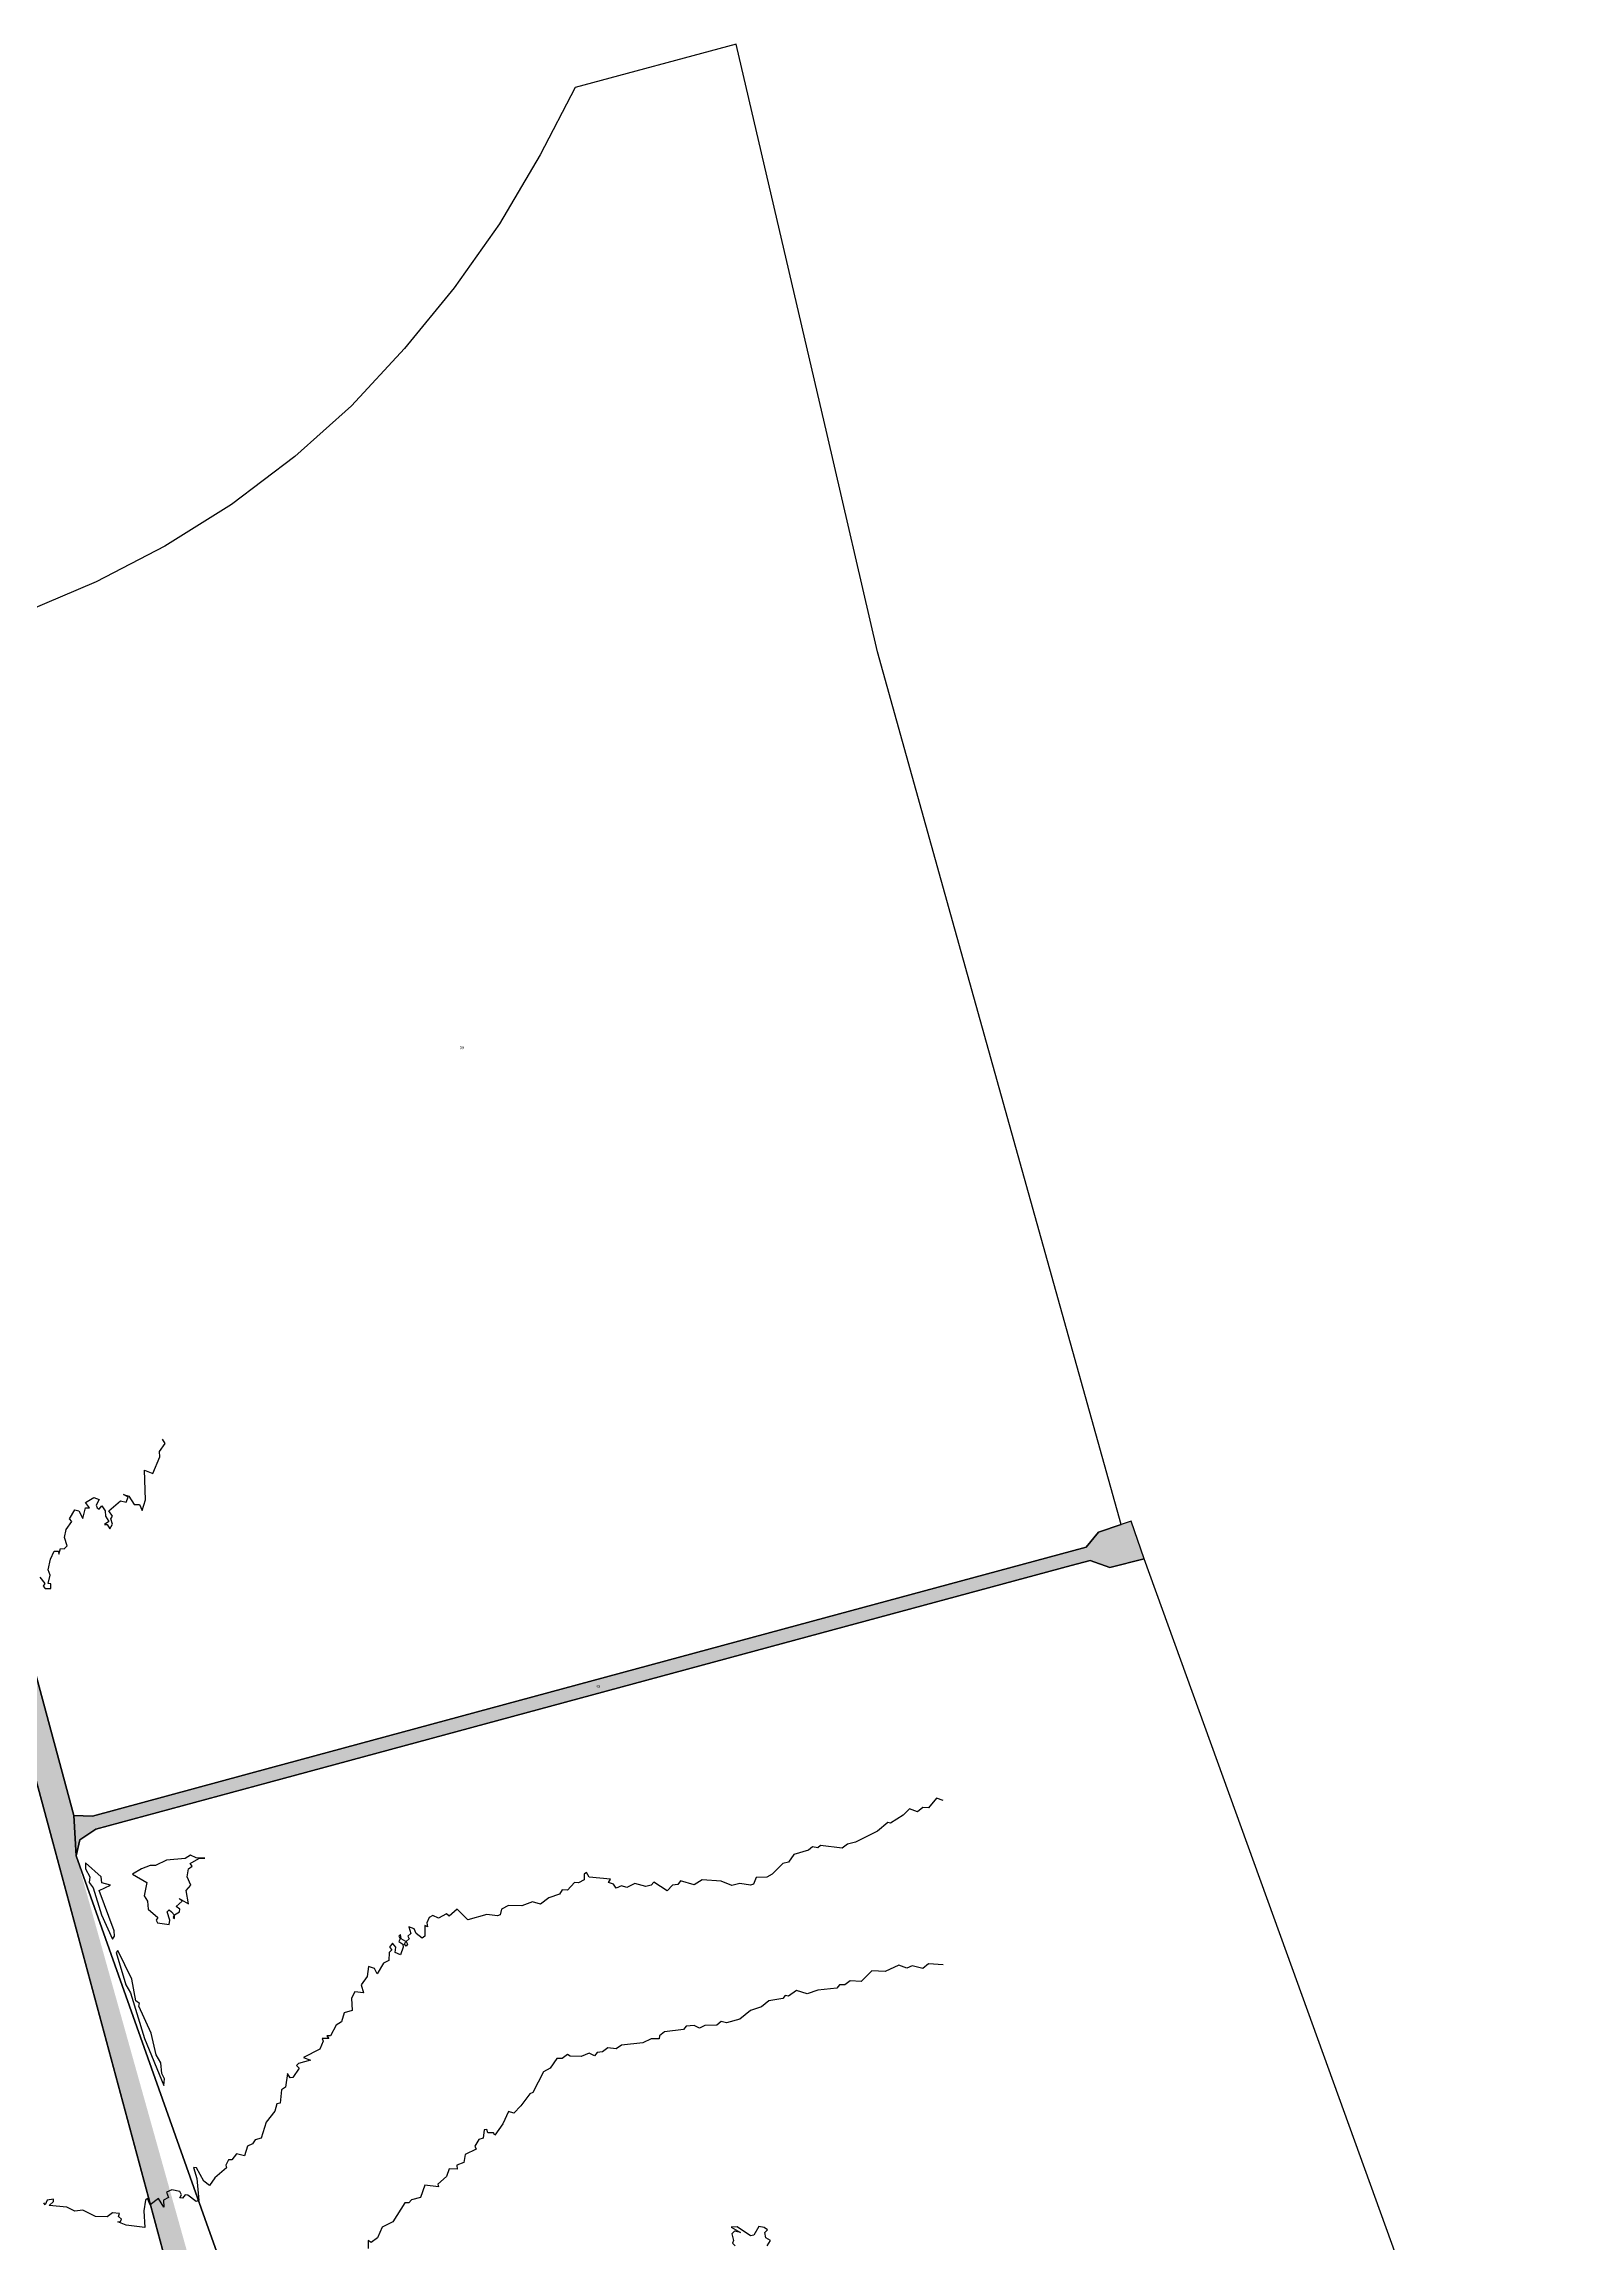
# Model space of a CAD drawing. Header units: millimetres. Extents: x 238 to 3518, y -74 to 2735.
# Drawn here: x 2365 to 2935, y 1918 to 2735 of the extents above; entities that cross this region are included whole.
import ezdxf
from ezdxf.enums import TextEntityAlignment as Align

# ---------------------------------------------------------------- set-up
doc = ezdxf.new("R2010")
doc.units = ezdxf.units.MM
for name, color, linetype in [('LP_Flurstueck_bez', 7, 'Continuous'), ('LP_Flurstuecke', 8, 'Continuous'), ('LP_Topographie_Hoehenlinien', 8, 'Continuous'), ('LP_Verkehr_Wege_Plaetze', 252, 'Continuous')]:
    doc.layers.add(name, color=color, linetype=linetype)
doc.styles.get("Standard").update_dxf_attribs({"font": 'arial.ttf'})

msp = doc.modelspace()

# ---------------------------------------------------------------- hatches: boundary and pattern name
at = {"layer": 'LP_Verkehr_Wege_Plaetze'}
for points in [[(2250.24, 2498.47), (2251.64, 2493.46), (2254.01, 2484.96), (2258.13, 2475.53), (2291.56, 2351.51), (2319.62, 2247.43), (2326.24, 2222.85), (2328.96, 2212.76), (2347.78, 2142.93), (2351.67, 2128.51), (2358.58, 2102.9), (2368.22, 2067.13), (2411.59, 1906.27), (2417.6, 1884.01), (2417.08, 1880.36), (2398.15, 1745.99), (2395.02, 1723.72), (2391.62, 1715.96), (2385.75, 1714.2), (2382.13, 1711), (2406.27, 1706.75), (2403.16, 1712.2), (2406.63, 1736.95), (2413.49, 1785.96), (2427.09, 1883), (2376.92, 2062.04), (2375.98, 2077.05), (2330.39, 2246.04), (2263.37, 2494.46), (2262.16, 2498.94), (2256.16, 2498.7)], [(2375.98, 2077.05), (2376.92, 2062.04), (2378.24, 2068.06), (2384.14, 2071.96), (2448.33, 2089.3), (2649.25, 2143.56), (2746.47, 2169.82), (2753.44, 2171.7), (2760.8, 2169.1), (2773.58, 2172.31), (2768.72, 2186.37), (2764.94, 2185.06), (2756.63, 2182.23), (2751.97, 2176.63), (2649.86, 2149.01), (2449.06, 2094.7), (2382.94, 2076.82)]]:
    msp.add_hatch(color=252, dxfattribs=at).paths.add_polyline_path(points)

# ---------------------------------------------------------------- linework, layer by layer
at = {"layer": 'LP_Flurstuecke', "color": 8}
for points in [[(2330.39, 2246.04), (2375.98, 2077.05), (2382.94, 2076.82), (2449.06, 2094.7), (2649.86, 2149.01), (2751.97, 2176.63), (2756.63, 2182.23), (2764.94, 2185.06), (2701.78, 2411.38), (2674.54, 2509.03), (2655.76, 2589.74), (2622.02, 2734.76), (2562.21, 2718.59), (2549.21, 2693.57), (2534.15, 2668.05), (2517.32, 2644.25), (2498.81, 2621.71), (2479.09, 2600.47), (2458.05, 2581.58), (2434.61, 2563.8), (2409.88, 2548.3), (2384.3, 2535.12), (2358.42, 2524.05)], [(2358.58, 2102.9), (2368.22, 2067.13), (2411.59, 1906.27), (2417.6, 1884.01), (2417.08, 1880.36), (2398.15, 1745.99), (2395.02, 1723.72), (2391.62, 1715.96), (2385.75, 1714.2), (2382.13, 1711), (2406.27, 1706.75), (2403.16, 1712.2), (2406.63, 1736.95), (2413.49, 1785.96), (2427.09, 1883), (2441.21, 1880.95), (2426.1, 1923.52), (2376.92, 2062.04), (2375.98, 2077.05), (2330.39, 2246.04)]]:
    msp.add_lwpolyline(points, dxfattribs=at)
for points in [[(2375.98, 2077.05), (2376.92, 2062.04), (2378.24, 2068.06), (2384.14, 2071.96), (2448.33, 2089.3), (2649.25, 2143.56), (2746.47, 2169.82), (2753.44, 2171.7), (2760.8, 2169.1), (2773.58, 2172.31), (2768.72, 2186.37), (2764.94, 2185.06), (2756.63, 2182.23), (2751.97, 2176.63), (2649.86, 2149.01), (2449.06, 2094.7), (2382.94, 2076.82)], [(2376.92, 2062.04), (2426.1, 1923.52), (2441.21, 1880.95), (2516.93, 1694.7), (2610.3, 1685.27), (2624.91, 1687.47), (2653.69, 1697.51), (2679.61, 1698.47), (2705.09, 1694.79), (2727.56, 1695.01), (2805.6, 1703.7), (2931.73, 1720.32), (2935.4, 1725.24), (2929.46, 1741.13), (2826.39, 2026.24), (2809.7, 2072.4), (2773.58, 2172.31), (2760.8, 2169.1), (2753.44, 2171.7), (2746.47, 2169.82), (2649.25, 2143.56), (2448.33, 2089.3), (2384.14, 2071.96), (2378.24, 2068.06)], [(1961.34, 1995.81), (1974.42, 1962.79), (1987.35, 1934.46), (1998.71, 1912.77), (2010.3, 1892.48), (2026.09, 1868.46), (2037.92, 1853.05), (2054.08, 1835.05), (2070.14, 1819.81), (2075.2, 1815.6), (2247.1, 1861.93), (2411.59, 1906.27), (2368.22, 2067.13), (2358.58, 2102.9)]]:
    msp.add_lwpolyline(points, close=True, dxfattribs=at)
at = {"layer": 'LP_Topographie_Hoehenlinien', "color": 8}
for points in [[(2363.43, 2165.58), (2365.29, 2163.21), (2364.61, 2162.21), (2365.43, 2161.32), (2367.43, 2161.3), (2367.43, 2163.08), (2366.54, 2163.21), (2367.21, 2166.21), (2366.49, 2168.21), (2367.39, 2172.21), (2368.74, 2175.21), (2370.39, 2175.21), (2370.43, 2174.02), (2371.03, 2176.21), (2372.43, 2176.1), (2373.51, 2177.21), (2372.52, 2180.21), (2373.2, 2183.21), (2375.29, 2186.21), (2374.43, 2187.24), (2376.42, 2190.54), (2377.91, 2190.21), (2379.42, 2187.34), (2380.42, 2191.32), (2381.84, 2191.21), (2380.42, 2193.22), (2383.42, 2195.14), (2385.42, 2194.33), (2384.3, 2192.21), (2384.64, 2191.21), (2385.42, 2190.75), (2386.42, 2192.06), (2387.62, 2190.21), (2387.78, 2188.21), (2389.05, 2186.21), (2387.42, 2185.04), (2388.42, 2185.14), (2389.42, 2183.45), (2390.43, 2185.21), (2389.8, 2187.21), (2390.38, 2188.21), (2389.01, 2190.21), (2393.42, 2193.88), (2395.42, 2193.37), (2396.19, 2195.21), (2394.42, 2196.25), (2396.42, 2195.64), (2398.42, 2192.53), (2400.42, 2192.5), (2401.42, 2190.29), (2402.68, 2194.21), (2402.32, 2205.21), (2405.42, 2204), (2407.97, 2210.21), (2407.86, 2212.21), (2409.91, 2215.21), (2408.99, 2216.71)], [(2698.88, 2082.64), (2696.38, 2083.42), (2693.38, 2079.87), (2691.38, 2080.02), (2689.38, 2078.35), (2686.38, 2079.47), (2684.09, 2077.21), (2679.38, 2074.19), (2678.38, 2074.39), (2674.48, 2071.21), (2666.38, 2067.1), (2663.39, 2066.43), (2661.39, 2064.89), (2653.39, 2065.89), (2652.39, 2065.03), (2650.39, 2065.44), (2648.83, 2064.21), (2643.39, 2062.51), (2641.39, 2059.67), (2639.3, 2059.21), (2635.39, 2055.28), (2633.39, 2054.16), (2629.39, 2053.99), (2628.39, 2051.56), (2627.39, 2051.15), (2623.39, 2051.84), (2620.39, 2051.03), (2616.39, 2052.61), (2609.39, 2053.14), (2606.39, 2051.31), (2601.39, 2052.77), (2600.39, 2051.4), (2598.39, 2051.11), (2596.39, 2049.04), (2591.4, 2052.28), (2590.4, 2051.11), (2588.4, 2050.67), (2584.4, 2051.84), (2581.4, 2050.34), (2579.4, 2050.91), (2577.4, 2050.1), (2576.4, 2051.59), (2574.63, 2052.21), (2575.4, 2053.34), (2567.4, 2054.13), (2566.4, 2055.86), (2565.57, 2055.21), (2565.52, 2053.21), (2563.4, 2052), (2561.93, 2052.21), (2559.4, 2049.31), (2557.4, 2049.4), (2556.4, 2047.79), (2552.4, 2046.44), (2549.4, 2044.12), (2546.4, 2044.97), (2542.4, 2043.53), (2537.4, 2043.68), (2534.92, 2042.21), (2534.37, 2040.21), (2533.4, 2039.76), (2529.4, 2040.3), (2522.4, 2038.27), (2518.41, 2042.32), (2515.41, 2039.64), (2514.41, 2040.5), (2511.41, 2038.92), (2509.41, 2039.96), (2507.97, 2039.21), (2507.11, 2037.21), (2507.41, 2035.76), (2506.41, 2036.2), (2506.35, 2032.21), (2505.41, 2031.49), (2503.16, 2033.21), (2502.41, 2035), (2500.41, 2035.65), (2501.17, 2033.21), (2500.12, 2032.21), (2500.52, 2031.21), (2499.44, 2030.21), (2499.93, 2029.21), (2499.41, 2028.5), (2498.79, 2029.21), (2499.39, 2030.21), (2497.62, 2031.21), (2497.41, 2032.83), (2496.74, 2032.21), (2497.25, 2031.21), (2496.67, 2030.21), (2498.21, 2029.21), (2498.34, 2028.21), (2497.41, 2025.32), (2495.4, 2026.21), (2495.65, 2028.21), (2494.41, 2029.69), (2493.25, 2028.21), (2494.1, 2027.21), (2493.12, 2026.21), (2493.01, 2023.21), (2491.05, 2022.21), (2488.73, 2018.21), (2487.65, 2020.21), (2485.41, 2020.96), (2484.93, 2017.21), (2482.7, 2014.21), (2483.57, 2011.21), (2480.41, 2011.51), (2479.09, 2009.21), (2479.41, 2004.69), (2476.41, 2003.76), (2475.41, 2000.45), (2473.41, 1999.24), (2471.41, 1995.23), (2469.97, 1995.21), (2470.71, 1994.21), (2468.26, 1994.21), (2468.66, 1993.21), (2467.41, 1990.23), (2461.32, 1987.21), (2463.98, 1986.21), (2459.41, 1984.96), (2458.71, 1984.21), (2459.75, 1983.21), (2457.41, 1979.78), (2456.41, 1979.62), (2455.4, 1981.21), (2454.66, 1976.21), (2453.11, 1975.21), (2452.66, 1970.21), (2451.41, 1969.93), (2450.71, 1967.21), (2447.47, 1963.21), (2445.63, 1957.21), (2443.42, 1956.6), (2442.42, 1955.08), (2440.56, 1954.21), (2439.42, 1950.7), (2436.42, 1951.41), (2434.77, 1949.21), (2433.42, 1949.18), (2432.43, 1947.21), (2432.77, 1946.21), (2428.42, 1942.48), (2426.42, 1939.7), (2424.25, 1941.21), (2421.57, 1946.21), (2420.42, 1946.37), (2421.72, 1942.21), (2422.42, 1934.09), (2421.42, 1933.71), (2418.42, 1936.08), (2417.42, 1936.18), (2416.42, 1934.9), (2415.42, 1935.1), (2416.07, 1936.21), (2415.42, 1937.43), (2412.42, 1938.04), (2410.47, 1937.21), (2411.16, 1935.21), (2409.29, 1934.21), (2409.42, 1931.56), (2407.42, 1934.82), (2404.42, 1932.46), (2403.42, 1934.87), (2402.63, 1934.21), (2402.05, 1930.21), (2402.42, 1924.09), (2395.42, 1924.95), (2392.42, 1926.12), (2393.42, 1926.25), (2393.76, 1927.21), (2392.62, 1928.21), (2393, 1929.21), (2390.42, 1929.49), (2388.42, 1928), (2384.12, 1928.21), (2379.42, 1930.53), (2376.42, 1930.15), (2373.43, 1931.61), (2366.87, 1932.21), (2368.43, 1933.66), (2368.43, 1934.62), (2366.16, 1934.21), (2365.43, 1932.47), (2364.9, 1933.21)], [(2390.42, 2031.08), (2391.19, 2032.21), (2391.02, 2034.21), (2385.39, 2049.21), (2389.61, 2051.21), (2386.42, 2051.99), (2386.15, 2054.21), (2380.42, 2059.49), (2380.4, 2057.21), (2381.98, 2054.21), (2381.76, 2052.21), (2383.25, 2050.21), (2386.32, 2040.21), (2390.42, 2031.08)], [(2411.42, 2036.55), (2411.74, 2038.21), (2410.74, 2041.21), (2411.42, 2042.01), (2412.31, 2041.21), (2413.34, 2040.21), (2412.86, 2039.21), (2413.42, 2038.77), (2413.45, 2040.21), (2415.26, 2041.21), (2415.45, 2042.21), (2414.07, 2043.21), (2416.31, 2045.21), (2415.18, 2046.21), (2418.57, 2044.21), (2417.74, 2049.21), (2419.52, 2051.21), (2418.09, 2054.21), (2418.59, 2057.21), (2419.97, 2058.21), (2419.2, 2059.21), (2422.42, 2061.01), (2424.62, 2061.21), (2421.42, 2061.33), (2419.42, 2062.28), (2417.42, 2061.13), (2410.42, 2060.4), (2406.42, 2058.45), (2404.42, 2058.51), (2401.13, 2057.21), (2397.8, 2055.21), (2403.15, 2052.21), (2402.2, 2047.21), (2403.34, 2045.21), (2403.69, 2042.21), (2407.22, 2039.21), (2406.56, 2038.21), (2407.05, 2037.21), (2411.42, 2036.55)], [(2409.42, 1976.79), (2409.7, 1979.21), (2408.67, 1981.21), (2408.33, 1985.21), (2406.57, 1988.21), (2404.79, 1996.21), (2400.23, 2006.21), (2400.46, 2007.21), (2399.07, 2008.21), (2397.53, 2016.21), (2392.42, 2026.92), (2391.79, 2026.21), (2395.34, 2014.21), (2397.09, 2011.21), (2402.28, 1994.21), (2409.42, 1976.79)], [(2698.88, 2021.58), (2693.38, 2021.92), (2691.38, 2020.18), (2687.38, 2021.21), (2685.38, 2020.3), (2682.38, 2021.51), (2677.38, 2019.17), (2672.38, 2019.31), (2668.38, 2015.43), (2664.39, 2015.65), (2662.39, 2014.12), (2660.39, 2014.15), (2659.39, 2012.98), (2652.39, 2012.23), (2648.39, 2010.85), (2644.39, 2012.02), (2641.39, 2009.94), (2640.2, 2010.21), (2639.39, 2009.15), (2634.15, 2008.21), (2631.39, 2005.97), (2627.39, 2004.59), (2623.39, 2001.37), (2618.39, 2000.05), (2616.39, 2000.57), (2614.81, 1999.21), (2610.39, 1999.03), (2608.39, 1998.06), (2606.39, 1999.02), (2603.39, 1998.85), (2602.39, 1997.59), (2595.39, 1996.69), (2593.5, 1995.21), (2593.39, 1994.11), (2590.4, 1994.08), (2587.4, 1992.57), (2579.4, 1991.73), (2577.4, 1990.45), (2574.4, 1990.82), (2572.4, 1989.32), (2570.4, 1989.07), (2569.4, 1987.82), (2567.4, 1988.77), (2564.4, 1987.52), (2560.4, 1987.63), (2559.4, 1988.34), (2557.4, 1986.78), (2555.4, 1986.76), (2552.93, 1983.21), (2550.4, 1981.9), (2546.55, 1974.21), (2545.4, 1973.69), (2542.05, 1969.21), (2539.4, 1966.52), (2537.4, 1967.15), (2535.4, 1962.57), (2532.4, 1958.3), (2531.9, 1959.21), (2529.78, 1959.21), (2529.4, 1960.49), (2528.4, 1960.28), (2527.99, 1957.21), (2526.4, 1956.68), (2524.98, 1954.21), (2525.5, 1953.21), (2521.4, 1951.11), (2520.93, 1948.21), (2518.27, 1947.21), (2518.41, 1945.76), (2515.41, 1945.89), (2514.41, 1943.04), (2511.18, 1940.21), (2511.52, 1939.21), (2506.41, 1939.78), (2504.83, 1935.21), (2501.41, 1934.35), (2500.41, 1933.17), (2498.99, 1933.21), (2494.44, 1926.21), (2490.51, 1924.21), (2488.79, 1920.21), (2486.41, 1918.47), (2485.38, 1919.21), (2485.37, 1916.21)], [(2633.51, 1917.21), (2634.76, 1919.21), (2633.08, 1920.21), (2632.66, 1922.21), (2633.6, 1923.21), (2632.39, 1924.11), (2630.39, 1924.43), (2628.55, 1921.21), (2627.39, 1920.96), (2622.39, 1924.3), (2620.17, 1924.21), (2623.65, 1922.21), (2621.39, 1922.66), (2620.39, 1921.74), (2621.04, 1919.21), (2620.59, 1918.21), (2621.67, 1917.21)]]:
    msp.add_lwpolyline(points, dxfattribs=at)

# ---------------------------------------------------------------- texts
at = {"layer": 'LP_Flurstueck_bez', "color": 7}
for s, p in [('39', (2520.17, 2362.07)), ('43', (2570.64, 2124.97))]:
    msp.add_text(s, height=1, dxfattribs=at).set_placement(p, align=Align.MIDDLE_CENTER)

doc.saveas('drawing.dxf')
